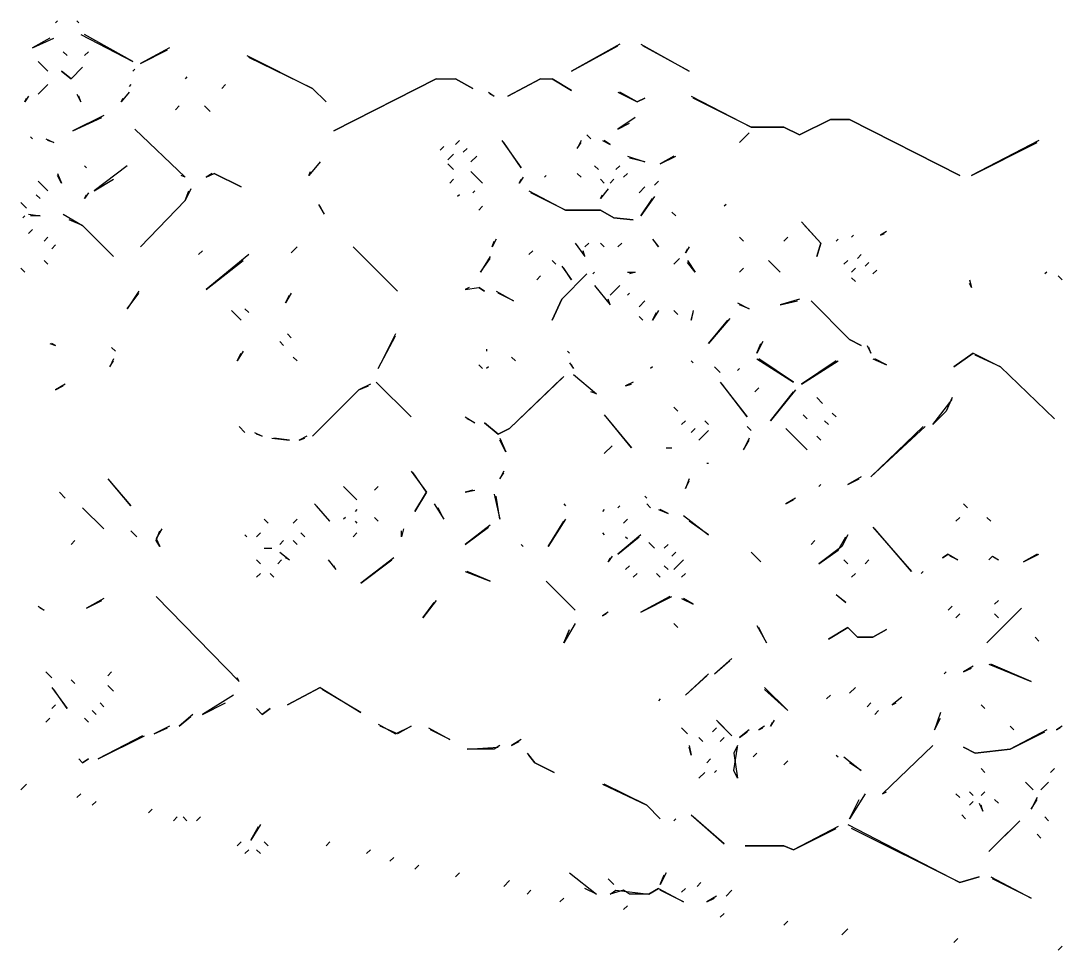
# Model space of a CAD drawing. Extents: x 1 to 2775, y -31 to 2075.
# Drawn here: x 1731.3 to 1821.2, y 1994.7 to 2074.8 of the extents above; entities that cross this region are included whole.
import ezdxf

# ---------------------------------------------------------------- set-up
doc = ezdxf.new("R2010")
doc.units = 0
doc.layers.add('LINEWORK', color=4, linetype='CONTINUOUS')

msp = doc.modelspace()

# ---------------------------------------------------------------- linework, layer by layer
at = {"layer": 'LINEWORK'}
for points in [[(1734.5, 2074.8333), (1734.3333, 2074.6667)], [(1736.1667, 2074.8333), (1736.3333, 2074.6667)], [(1736.5, 2073.6667), (1741, 2071.3333), (1736.8333, 2073.6667)], [(1733.8333, 2073.3333), (1732.3333, 2072.5), (1734.1667, 2073.3333)], [(1744.1667, 2072.5), (1741.6667, 2071.1667), (1744, 2072.3333)], [(1783, 2072.8333), (1778.8333, 2070.5), (1782.8333, 2072.6667)], [(1784.8333, 2072.8333), (1789, 2070.5), (1785, 2072.6667)], [(1735, 2072.1667), (1735.3333, 2071.8333)], [(1737.1667, 2072.1667), (1736.8333, 2071.8333)], [(1750.8333, 2071.8333), (1756.5, 2069), (1757.6667, 2067.8333), (1756.5, 2069), (1751, 2071.6667)], [(1732.8333, 2071.3333), (1733.6667, 2070.5)], [(1736.6667, 2070.8333), (1735.6667, 2069.8333), (1734.8333, 2070.5), (1735.6667, 2069.8333)], [(1741.1667, 2070.6667), (1741, 2070.5)], [(1745.6667, 2070), (1745.5, 2069.8333)], [(1767.1667, 2069.8333), (1758.3333, 2065.3333), (1767.1667, 2069.8333), (1768.8333, 2069.8333), (1770.3333, 2069), (1768.8333, 2069.8333)], [(1776.1667, 2069.8333), (1773.3333, 2068.3333), (1776.1667, 2069.8333), (1777.1667, 2069.8333), (1778.8333, 2068.8333), (1777.1667, 2069.8333)], [(1733.6667, 2069.3333), (1732.8333, 2068.5)], [(1740.8333, 2069.3333), (1740.6667, 2069.1667)], [(1749, 2069.3333), (1748.6667, 2069)], [(1732, 2068.3333), (1731.6667, 2067.8333), (1731.8333, 2068.1667)], [(1736.1667, 2068.5), (1736.5, 2067.8333), (1736.3333, 2068.3333)], [(1740.6667, 2068.6667), (1740, 2067.8333), (1740.1667, 2068.1667)], [(1771.6667, 2068.6667), (1772.1667, 2068.3333), (1771.8333, 2068.5)], [(1782.8333, 2068.6667), (1784.5, 2067.8333), (1785.1667, 2068.1667), (1784.5, 2067.8333), (1783, 2068.6667)], [(1789.1667, 2068.3333), (1794.3333, 2065.6667), (1797.1667, 2065.6667), (1798.5, 2065), (1801.1667, 2066.3333), (1802.8333, 2066.3333), (1812.3333, 2061.5), (1802.8333, 2066.3333), (1801.1667, 2066.3333), (1798.5, 2065), (1797.1667, 2065.6667), (1794.3333, 2065.6667), (1789.3333, 2068.1667)], [(1745, 2067.5), (1744.6667, 2067.1667)], [(1747.1667, 2067.5), (1747.6667, 2067)], [(1738.5, 2066.6667), (1735.8333, 2065.3333), (1738.3333, 2066.5)], [(1784.3333, 2066.5), (1782.8333, 2065.5), (1783.8333, 2066)], [(1741.1667, 2065.5), (1745.5, 2061.3333), (1745.1667, 2061.5)], [(1732.1667, 2064.8333), (1732.3333, 2064.6667)], [(1733.5, 2064.6667), (1734.1667, 2064.3333), (1733.6667, 2064.5)], [(1769.1667, 2064.5), (1768.8333, 2064.1667)], [(1772.8333, 2064.5), (1774.5, 2062.1667), (1773, 2064.3333)], [(1779.6667, 2064.5), (1779.3333, 2063.8333), (1779.6667, 2064.3333)], [(1780.1667, 2065), (1780.5, 2064.6667)], [(1781.5, 2064.5), (1782.1667, 2064.1667), (1781.6667, 2064.5)], [(1794.1667, 2065.1667), (1793.3333, 2064.3333)], [(1819.1667, 2064.5), (1813.3333, 2061.5), (1819, 2064.3333)], [(1767.8333, 2064), (1767.5, 2063.6667)], [(1769.8333, 2063.8333), (1769.5, 2063.5)], [(1757.1667, 2062.6667), (1756.1667, 2061.5), (1756.3333, 2061.8333)], [(1768.6667, 2063.3333), (1768.1667, 2062.8333)], [(1770.6667, 2063.1667), (1770.1667, 2062.6667)], [(1783.6667, 2063.1667), (1785.1667, 2062.6667), (1783.8333, 2063)], [(1787.6667, 2063.1667), (1786.5, 2062.5), (1787.8333, 2063.1667)], [(1736.8333, 2062.3333), (1737, 2062.1667)], [(1740.5, 2062.3333), (1737.6667, 2060.1667), (1739.3333, 2061.1667)], [(1768.1667, 2062.5), (1768.6667, 2062)], [(1770.1667, 2061.8333), (1771.1667, 2060.8333)], [(1780.8333, 2062.3333), (1781.1667, 2062)], [(1783, 2062.3333), (1782.6667, 2062)], [(1732.8333, 2061), (1733.6667, 2060.1667)], [(1734.5, 2061.6667), (1734.8333, 2060.8333), (1734.5, 2061.5)], [(1747.8333, 2061.6667), (1747.3333, 2061.3333), (1748, 2061.6667), (1750.3333, 2060.5), (1748, 2061.6667)], [(1768.6667, 2061.1667), (1768.3333, 2060.8333)], [(1774.6667, 2061.3333), (1774.3333, 2060.8333), (1774.5, 2061.1667)], [(1776.6667, 2061.5), (1776.5, 2061.3333)], [(1779.3333, 2061.6667), (1779.6667, 2061.3333)], [(1781.3333, 2061.1667), (1781.6667, 2060.8333)], [(1782.5, 2061.1667), (1782.1667, 2060.8333)], [(1783.6667, 2061.6667), (1783.3333, 2061.3333)], [(1786.3333, 2061), (1786, 2060.6667)], [(1737.1667, 2060), (1736.8333, 2059.5), (1737, 2059.8333)], [(1746, 2060.3333), (1745.5, 2059.3333), (1741.6667, 2055.3333), (1745.5, 2059.3333), (1745.8333, 2060.1667)], [(1770.5, 2060.1667), (1770.3333, 2060)], [(1775.1667, 2060.1667), (1778.3333, 2058.5), (1781.3333, 2058.5), (1782.5, 2057.8333), (1784.1667, 2057.6667), (1782.5, 2057.8333), (1781.3333, 2058.5), (1778.3333, 2058.5), (1775.3333, 2060)], [(1782, 2060.3333), (1781.3333, 2059.5), (1781.5, 2059.8333)], [(1785.1667, 2060.5), (1784.6667, 2060)], [(1731.3333, 2059.1667), (1731.8333, 2058.6667)], [(1732.6667, 2059.8333), (1733, 2059.5)], [(1757, 2059), (1757.5, 2058.1667), (1757.1667, 2058.8333)], [(1769.1667, 2059.8333), (1769, 2059.6667)], [(1786, 2059.6667), (1784.8333, 2058), (1785.8333, 2059.5)], [(1792.1667, 2059), (1792, 2058.8333)], [(1732, 2058.1667), (1733, 2058), (1732.1667, 2058)], [(1735, 2058.1667), (1736.6667, 2057.1667), (1739.3333, 2054.5), (1736.6667, 2057.1667), (1735.5, 2057.6667)], [(1771.1667, 2058.8333), (1770.8333, 2058.5)], [(1787.5, 2058.3333), (1787.8333, 2058)], [(1731.6667, 2058), (1731.5, 2057.8333)], [(1798.6667, 2057.5), (1800.3333, 2055.6667), (1800, 2054.5), (1800.3333, 2055.6667), (1798.8333, 2057.3333)], [(1732.3333, 2056.8333), (1732, 2056.5)], [(1803.1667, 2056.3333), (1803, 2056.1667)], [(1806, 2056.6667), (1805.5, 2056.3333), (1805.8333, 2056.5)], [(1733.6667, 2056.1667), (1733.3333, 2055.8333)], [(1734.3333, 2055.5), (1734, 2055.1667)], [(1772.3333, 2056), (1772, 2055.3333), (1772.1667, 2055.8333)], [(1779.1667, 2055.6667), (1780, 2054.5), (1779.8333, 2055)], [(1780.3333, 2055.6667), (1780, 2055.3333)], [(1781.3333, 2055.6667), (1781.6667, 2055.3333)], [(1783.1667, 2055.6667), (1782.8333, 2055.3333)], [(1785.8333, 2056), (1786.3333, 2055.3333), (1786, 2055.8333)], [(1793.3333, 2056.1667), (1793.6667, 2055.8333)], [(1797.5, 2056.1667), (1797.1667, 2055.8333)], [(1801.8333, 2056), (1801.6667, 2055.8333)], [(1747, 2055), (1746.6667, 2054.6667)], [(1751, 2054.6667), (1747.3333, 2051.6667), (1750.5, 2054.1667)], [(1755.1667, 2055.3333), (1754.6667, 2054.8333)], [(1760, 2055.3333), (1763.8333, 2051.5)], [(1771.8333, 2054.5), (1771, 2053.1667), (1771.8333, 2054.3333)], [(1775.5, 2055), (1775.1667, 2054.6667)], [(1789, 2055.3333), (1788.6667, 2054.8333), (1788.8333, 2055.1667)], [(1803.8333, 2054.6667), (1803.5, 2054.3333)], [(1733.3333, 2054.1667), (1733.6667, 2053.8333)], [(1777.1667, 2054.1667), (1777.5, 2053.8333)], [(1778, 2053.6667), (1778.8333, 2052.5), (1778.1667, 2053.5)], [(1788.1667, 2054.3333), (1787.6667, 2053.8333)], [(1788.8333, 2054.1667), (1789.5, 2053.1667), (1788.8333, 2054)], [(1795.8333, 2054.1667), (1796.8333, 2053.1667)], [(1802.6667, 2054.1667), (1802.3333, 2053.8333)], [(1804.5, 2054), (1804.1667, 2053.6667)], [(1731.3333, 2053.5), (1731.6667, 2053.1667)], [(1776.1667, 2052.8333), (1775.8333, 2052.5)], [(1780.1667, 2053), (1778, 2050.8333), (1777.1667, 2049), (1778, 2050.8333)], [(1780.8333, 2053.1667), (1780.6667, 2053)], [(1783.6667, 2053.1667), (1784.3333, 2053.1667), (1783.8333, 2053)], [(1793.6667, 2053.5), (1793.3333, 2053.1667)], [(1803.3333, 2053.5), (1803, 2053.1667)], [(1805.1667, 2053.3333), (1804.8333, 2053)], [(1819.8333, 2053.1667), (1819.6667, 2053)], [(1820.8333, 2052.8333), (1821.1667, 2052.5)], [(1770, 2051.8333), (1769.6667, 2051.6667), (1770.8333, 2051.8333), (1771.3333, 2051.5), (1770.8333, 2051.8333)], [(1780.8333, 2052), (1782.1667, 2050.3333), (1782, 2050.8333)], [(1783, 2052), (1782.1667, 2051.1667)], [(1803, 2052.6667), (1803.3333, 2052.3333)], [(1813.1667, 2052.5), (1813.3333, 2051.8333), (1813.1667, 2052.1667)], [(1741.5, 2051.5), (1740.5, 2050), (1741.5, 2051.3333)], [(1754.6667, 2051.3333), (1754.1667, 2050.5), (1754.5, 2051.1667)], [(1772.3333, 2051.5), (1773.8333, 2050.6667), (1772.5, 2051.3333)], [(1783.8333, 2051.3333), (1783.6667, 2051.1667)], [(1750.6667, 2050), (1751, 2049.6667)], [(1785.1667, 2050.6667), (1784.6667, 2050.1667)], [(1793.1667, 2050.5), (1794.1667, 2050), (1793.3333, 2050.3333)], [(1798.5, 2050.8333), (1796.8333, 2050.3333), (1798.3333, 2050.6667)], [(1799.5, 2050.6667), (1802.8333, 2047.3333), (1803.8333, 2046.8333), (1802.8333, 2047.3333)], [(1749.5, 2049.8333), (1750.3333, 2049)], [(1784.6667, 2049.3333), (1785, 2049)], [(1786.3333, 2049.8333), (1785.8333, 2049), (1786.1667, 2049.6667)], [(1787.6667, 2049.8333), (1788, 2049.5)], [(1789.3333, 2049.8333), (1789.1667, 2049), (1789.3333, 2049.6667)], [(1792.5, 2049.1667), (1790.6667, 2047), (1792.3333, 2049)], [(1754.3333, 2047.8333), (1754.6667, 2047.5)], [(1763.6667, 2047.8333), (1762.1667, 2044.8333), (1763.6667, 2047.6667)], [(1733.8333, 2047), (1734.3333, 2046.8333), (1734, 2047)], [(1739.1667, 2046.6667), (1739.5, 2046.3333)], [(1753.6667, 2047.1667), (1754, 2046.8333)], [(1771.5, 2046.5), (1771.5, 2046.3333)], [(1795.3333, 2047.1667), (1794.8333, 2046.1667), (1795.1667, 2047)], [(1804.3333, 2046.8333), (1804.6667, 2046.1667), (1804.5, 2046.6667)], [(1739.3333, 2045.6667), (1739, 2045), (1739.3333, 2045.5)], [(1750.5, 2046.3333), (1750, 2045.5), (1750.3333, 2046.1667)], [(1754.8333, 2045.8333), (1755.1667, 2045.5)], [(1773.6667, 2045.8333), (1774, 2045.5)], [(1778.5, 2046.3333), (1778.6667, 2046.1667)], [(1794.8333, 2045.6667), (1798, 2043.6667), (1795, 2045.6667)], [(1804.8333, 2045.6667), (1806, 2045.1667), (1805, 2045.6667)], [(1813.5, 2046.1667), (1811.8333, 2045), (1813.5, 2046.1667), (1815.8333, 2045), (1820.5, 2040.5), (1815.8333, 2045), (1813.6667, 2046)], [(1770.8333, 2045.1667), (1771.1667, 2044.8333)], [(1771.6667, 2045), (1771.5, 2044.8333)], [(1778.6667, 2045.3333), (1779, 2044.8333), (1778.8333, 2045.1667)], [(1785.8333, 2045), (1785.6667, 2044.8333)], [(1789.1667, 2045.5), (1789.3333, 2045.3333)], [(1791.1667, 2045), (1791.6667, 2044.5)], [(1793.3333, 2044.8333), (1793.1667, 2044.6667)], [(1801.6667, 2045.5), (1798.6667, 2043.5), (1801.8333, 2045.5)], [(1778.1667, 2044.1667), (1773.5, 2039.6667), (1772.5, 2039.1667), (1771.3333, 2040.1667), (1772.5, 2039.1667), (1773.5, 2039.6667), (1778, 2044)], [(1779, 2044.3333), (1781, 2042.6667), (1780.5, 2042.8333)], [(1735.1667, 2043.5), (1734.3333, 2043), (1735, 2043.3333)], [(1761.5, 2043.5), (1760.5, 2043), (1756.5, 2039), (1760.5, 2043), (1761.3333, 2043.3333)], [(1762, 2043.6667), (1765, 2040.6667)], [(1784.1667, 2043.6667), (1783.5, 2043.3333), (1784, 2043.5)], [(1791.6667, 2043.6667), (1794, 2040.6667), (1791.8333, 2043.5)], [(1795, 2043.1667), (1794.6667, 2042.8333)], [(1798.1667, 2043), (1796, 2040.3333), (1798, 2042.8333)], [(1800, 2042.3333), (1800.5, 2041.8333)], [(1811.6667, 2042.3333), (1811.1667, 2041.1667), (1810, 2040), (1811.6667, 2042.1667)], [(1787.6667, 2041.5), (1788, 2041.1667)], [(1769.6667, 2040.6667), (1770.5, 2040.1667), (1769.8333, 2040.5)], [(1781.6667, 2040.8333), (1784, 2038), (1781.8333, 2040.6667)], [(1788.6667, 2040.3333), (1788.3333, 2040)], [(1790.3333, 2040.3333), (1790.6667, 2040)], [(1798.8333, 2040.8333), (1799.1667, 2040.5)], [(1800.6667, 2040.3333), (1801, 2040)], [(1801.3333, 2041), (1801.6667, 2040.6667)], [(1750.1667, 2039.8333), (1750.6667, 2039.3333)], [(1751.5, 2039.3333), (1752.1667, 2039), (1751.6667, 2039.1667)], [(1789.5, 2039.6667), (1789.1667, 2039.3333)], [(1790.6667, 2039.5), (1789.8333, 2038.6667)], [(1794, 2039.8333), (1794.3333, 2039.5)], [(1797.3333, 2039.6667), (1799.1667, 2037.8333)], [(1809.1667, 2039.8333), (1804.6667, 2035.5), (1809.3333, 2039.8333)], [(1753, 2038.8333), (1754.5, 2038.6667), (1753.1667, 2038.8333)], [(1756, 2039), (1755.3333, 2038.6667), (1755.8333, 2038.8333)], [(1772.6667, 2038.8333), (1773.1667, 2037.6667), (1772.6667, 2038.6667)], [(1794.1667, 2038.8333), (1793.6667, 2037.8333), (1794.1667, 2038.6667)], [(1800, 2039), (1800.3333, 2038.6667)], [(1782.3333, 2038.1667), (1781.6667, 2037.5)], [(1787, 2038), (1787.5, 2038)], [(1790.5, 2036.6667), (1790.6667, 2036.6667)], [(1765, 2036), (1766.3333, 2034.1667), (1765.3333, 2032.5), (1766.3333, 2034.1667), (1765.1667, 2035.8333)], [(1773, 2036), (1772.6667, 2035.3333), (1773, 2035.8333)], [(1738.8333, 2035.3333), (1740.8333, 2033), (1739, 2035.1667)], [(1789, 2035.3333), (1788.6667, 2034.5), (1789, 2035.1667)], [(1800.3333, 2034.8333), (1800.1667, 2034.6667)], [(1803.8333, 2035.5), (1802.6667, 2034.8333), (1803.6667, 2035.3333)], [(1734.6667, 2034.1667), (1735.1667, 2033.6667)], [(1759.1667, 2034.6667), (1760.3333, 2033.5)], [(1762.1667, 2034.6667), (1761.8333, 2034.3333)], [(1770.3333, 2034.3333), (1769.6667, 2034.1667), (1770.5, 2034.3333)], [(1772.1667, 2034), (1772.6667, 2031.8333), (1772.3333, 2033.8333)], [(1785.1667, 2033.8333), (1785.3333, 2033.6667)], [(1756.6667, 2033.1667), (1758, 2031.6667), (1756.8333, 2033)], [(1767, 2033.1667), (1767.8333, 2031.8333), (1767.3333, 2032.8333)], [(1778.1667, 2033.1667), (1778.3333, 2033)], [(1783, 2033), (1782.8333, 2032.8333)], [(1785.3333, 2033.1667), (1785.6667, 2032.8333)], [(1798.1667, 2033.6667), (1797.3333, 2033.1667), (1798, 2033.5)], [(1812.6667, 2033.1667), (1813, 2032.8333)], [(1736.6667, 2032.8333), (1738.5, 2031)], [(1760.3333, 2032.6667), (1760.1667, 2032.5)], [(1781.6667, 2032.6667), (1781.5, 2032.5)], [(1786.3333, 2032.6667), (1787.1667, 2032.3333), (1786.5, 2032.6667)], [(1788.5, 2032.1667), (1790.6667, 2030.5), (1789, 2031.6667)], [(1752.3333, 2031.8333), (1752.6667, 2031.5)], [(1755.1667, 2031.8333), (1754.8333, 2031.5)], [(1759.3333, 2032), (1759.1667, 2031.8333)], [(1760.1667, 2031.6667), (1760.3333, 2031.5)], [(1761.8333, 2032), (1762.1667, 2031.6667)], [(1771.8333, 2031.3333), (1769.6667, 2029.6667), (1771.6667, 2031.1667)], [(1778.3333, 2031.8333), (1776.8333, 2029.5), (1778.1667, 2031.6667)], [(1783.6667, 2031.8333), (1783.3333, 2031.5)], [(1804.8333, 2031.1667), (1808.1667, 2027.3333), (1805, 2031)], [(1812.3333, 2032), (1812, 2031.6667)], [(1814.6667, 2032), (1815, 2031.6667)], [(1740.8333, 2030.8333), (1741.3333, 2030.3333)], [(1743.5, 2031), (1743, 2030.1667), (1743.3333, 2029.5), (1743, 2030), (1743.3333, 2030.8333)], [(1750.6667, 2030.5), (1750.8333, 2030.3333)], [(1752, 2030.6667), (1751.6667, 2030.3333)], [(1755.5, 2030.6667), (1755.8333, 2030.3333)], [(1760.3333, 2030.6667), (1760, 2030.3333)], [(1764.3333, 2031), (1764.1667, 2030.3333), (1764.1667, 2030.8333)], [(1781.5, 2030.6667), (1781.6667, 2030.5)], [(1784.8333, 2030.5), (1782.8333, 2028.8333), (1784.6667, 2030.3333)], [(1783.5, 2030.3333), (1783.6667, 2030.1667)], [(1802.6667, 2030.5), (1802.1667, 2029.5), (1800.1667, 2028), (1801.8333, 2029.1667), (1802.5, 2030.3333)], [(1736, 2030), (1735.6667, 2029.6667)], [(1754, 2030), (1753.6667, 2029.6667)], [(1754.8333, 2030), (1755.1667, 2029.6667)], [(1774.5, 2029.6667), (1774.6667, 2029.5)], [(1785.5, 2029.8333), (1786, 2029.3333)], [(1787.1667, 2029.6667), (1786.8333, 2029.3333)], [(1799.8333, 2030), (1799.5, 2029.6667)], [(1752.3333, 2029.3333), (1753, 2029.3333)], [(1753.6667, 2029), (1754.5, 2028.3333), (1754.1667, 2028.5)], [(1763.5, 2028.5), (1760.6667, 2026.3333), (1763.3333, 2028.3333)], [(1782.3333, 2028.6667), (1782, 2028.1667), (1782.1667, 2028.5)], [(1787.8333, 2029), (1787.5, 2028.6667)], [(1794.3333, 2029), (1795.1667, 2028.1667)], [(1811.3333, 2028.8333), (1810.8333, 2028.5), (1811.3333, 2028.8333), (1812.1667, 2028.3333), (1811.5, 2028.6667)], [(1815.1667, 2028.6667), (1814.8333, 2028.3333), (1815.1667, 2028.6667), (1815.6667, 2028.3333), (1815.3333, 2028.5)], [(1819, 2028.8333), (1817.8333, 2028.1667), (1819.1667, 2028.8333)], [(1751.6667, 2028.3333), (1752, 2028)], [(1753.8333, 2028.3333), (1753.5, 2028)], [(1757.8333, 2028.3333), (1758.5, 2027.5), (1758.3333, 2027.8333)], [(1783.8333, 2027.8333), (1783.5, 2027.5)], [(1786.8333, 2027.8333), (1787.1667, 2027.5)], [(1788.5, 2028.3333), (1787.6667, 2027.5)], [(1802.3333, 2028.3333), (1802.6667, 2028)], [(1804.5, 2028.3333), (1804.1667, 2028)], [(1752, 2027.1667), (1751.6667, 2026.8333)], [(1752.8333, 2027.1667), (1753.1667, 2026.8333)], [(1769.6667, 2027.3333), (1771.8333, 2026.5), (1769.8333, 2027.3333)], [(1784.5, 2027.1667), (1784.1667, 2026.8333)], [(1786.1667, 2027.1667), (1786.5, 2026.8333)], [(1788.6667, 2027.1667), (1788.3333, 2026.8333)], [(1803.3333, 2027.1667), (1803, 2026.8333)], [(1809.1667, 2027.3333), (1809, 2027.1667)], [(1776.6667, 2026.5), (1779.1667, 2024)], [(1738.5, 2025), (1737, 2024.1667), (1738.3333, 2024.8333)], [(1743, 2025.1667), (1750.1667, 2017.8333), (1750, 2018.1667)], [(1787.3333, 2025.1667), (1784.8333, 2023.8333), (1787.5, 2025.1667)], [(1788.3333, 2025), (1789.3333, 2024.5), (1788.5, 2025)], [(1801.6667, 2025.3333), (1802.5, 2024.6667), (1801.8333, 2025.1667)], [(1732.8333, 2024.3333), (1733.3333, 2024), (1733, 2024.1667)], [(1767.1667, 2024.8333), (1766, 2023.3333), (1767, 2024.6667)], [(1811.6667, 2024.3333), (1811.3333, 2024)], [(1817.6667, 2024.1667), (1814.6667, 2021.1667), (1817.1667, 2023.6667)], [(1815.6667, 2024.8333), (1815.3333, 2024.5)], [(1782, 2023.8333), (1781.5, 2023.5), (1781.8333, 2023.6667)], [(1812.3333, 2023.6667), (1812, 2023.3333)], [(1815.3333, 2023.6667), (1815.6667, 2023.3333)], [(1779.1667, 2022.8333), (1778.1667, 2021.1667), (1778.6667, 2022.3333)], [(1787.6667, 2022.8333), (1788, 2022.5)], [(1794.8333, 2022.6667), (1795.6667, 2021.1667), (1795, 2022.5)], [(1802.6667, 2022.5), (1801, 2021.5), (1802.6667, 2022.5), (1803.5, 2021.6667), (1804.8333, 2021.6667), (1806, 2022.3333), (1804.8333, 2021.6667), (1803.5, 2021.6667)], [(1818.8333, 2021.6667), (1819.1667, 2021.3333)], [(1792.6667, 2019.8333), (1791.1667, 2018.5), (1792.5, 2019.6667)], [(1733.5, 2018.6667), (1734, 2018.1667)], [(1739.1667, 2018.6667), (1738.8333, 2018.3333)], [(1811.1667, 2018.6667), (1811, 2018.5)], [(1813.5, 2019.1667), (1812.6667, 2018.6667), (1813.3333, 2019)], [(1814.8333, 2019.3333), (1818.5, 2017.8333), (1815, 2019.3333)], [(1735.6667, 2018), (1736, 2017.6667)], [(1790.6667, 2018.5), (1788.6667, 2016.6667), (1790.5, 2018.3333)], [(1734, 2017.3333), (1735.3333, 2015.5), (1734.1667, 2017.1667)], [(1738.8333, 2017.5), (1739.3333, 2017)], [(1757.1667, 2017.3333), (1754.3333, 2015.8333), (1757.1667, 2017.3333), (1760.6667, 2015.1667), (1757.3333, 2017.1667)], [(1795.5, 2017.3333), (1797.5, 2015.3333), (1795.5, 2017.1667)], [(1803.3333, 2017.3333), (1802.8333, 2016.8333)], [(1738.1667, 2016), (1738.5, 2015.6667)], [(1749.6667, 2016.6667), (1747, 2015), (1749, 2016)], [(1786.5, 2016.3333), (1786.3333, 2016.1667)], [(1801.1667, 2016.6667), (1800.8333, 2016.3333)], [(1804.6667, 2016), (1804.3333, 2015.6667)], [(1807.3333, 2016.5), (1806.5, 2015.8333), (1806.8333, 2016)], [(1734.3333, 2015.8333), (1734, 2015.5)], [(1737.5, 2015.3333), (1737.8333, 2015)], [(1746.1667, 2015), (1745, 2014), (1746, 2014.8333)], [(1751.6667, 2015.5), (1752.1667, 2015), (1752.8333, 2015.5), (1752.1667, 2015)], [(1805.3333, 2015.3333), (1805, 2015)], [(1810.6667, 2015.1667), (1810.1667, 2013.6667), (1810.6667, 2014.6667)], [(1814.1667, 2015.8333), (1814.5, 2015.5)], [(1733.8333, 2014.6667), (1733.5, 2014.3333)], [(1736.8333, 2014.6667), (1737.1667, 2014.3333)], [(1762.1667, 2014.1667), (1763.6667, 2013.3333), (1765, 2014), (1763.8333, 2013.3333), (1762.3333, 2014)], [(1791.3333, 2014.5), (1792.6667, 2013.1667), (1791.5, 2014.3333)], [(1796.3333, 2014.5), (1796, 2014), (1796.1667, 2014.3333)], [(1741.8333, 2013.1667), (1738, 2011.1667), (1742, 2013.1667)], [(1744.1667, 2014), (1742.8333, 2013.3333), (1744, 2013.8333)], [(1766.5, 2013.8333), (1768.3333, 2012.8333), (1766.6667, 2013.6667)], [(1788.3333, 2013.8333), (1788.8333, 2013.3333)], [(1791.3333, 2013.8333), (1791, 2013.5)], [(1794.1667, 2013.6667), (1793.3333, 2013), (1794, 2013.5)], [(1795.5, 2014), (1795, 2013.6667), (1795.3333, 2013.8333)], [(1819.8333, 2013.6667), (1816.6667, 2012), (1813.6667, 2011.6667), (1812.6667, 2012.1667), (1813.6667, 2011.6667), (1816.6667, 2012), (1819.6667, 2013.5)], [(1816.6667, 2014), (1817, 2013.6667)], [(1821.1667, 2014), (1820.6667, 2013.6667), (1821, 2013.8333)], [(1772.6667, 2012.3333), (1772.1667, 2012), (1769.8333, 2012), (1772.5, 2012.1667)], [(1774.5, 2012.8333), (1773.6667, 2012.3333), (1774.3333, 2012.6667)], [(1789, 2012.3333), (1789.1667, 2011.5), (1789, 2012.1667)], [(1789.8333, 2013), (1790.1667, 2012.6667)], [(1792, 2013), (1791.6667, 2012.6667)], [(1793.1667, 2012.3333), (1792.8333, 2011.6667), (1793.1667, 2009.5), (1792.8333, 2010.1667), (1793.1667, 2012.1667)], [(1810, 2012.3333), (1805.6667, 2008.1667), (1806, 2008.3333)], [(1775, 2011.6667), (1775.6667, 2010.8333), (1777.3333, 2010), (1775.6667, 2010.8333), (1775.1667, 2011.5)], [(1794.8333, 2011.6667), (1794.5, 2011.3333)], [(1801.6667, 2011.5), (1801.8333, 2011.3333)], [(1736.3333, 2011.1667), (1736.6667, 2010.8333), (1737.1667, 2011.1667), (1736.6667, 2010.8333)], [(1790.8333, 2011.1667), (1790.5, 2010.8333)], [(1797.5, 2011), (1797.1667, 2010.6667)], [(1802.3333, 2011.3333), (1803.8333, 2010.1667), (1802.8333, 2010.8333)], [(1790.3333, 2010), (1789.8333, 2009.5)], [(1791.3333, 2010.1667), (1791.1667, 2010)], [(1814.1667, 2010.3333), (1814.5, 2010)], [(1820.5, 2010.3333), (1820.1667, 2010)], [(1731.8333, 2009), (1731.3333, 2008.5)], [(1781.5, 2009), (1785.3333, 2007.1667), (1786.5, 2006), (1785.3333, 2007.1667), (1781.6667, 2009)], [(1818, 2009.1667), (1818.6667, 2008.5)], [(1820, 2009.1667), (1819.3333, 2008.5)], [(1736.5, 2008.1667), (1736.1667, 2007.8333)], [(1804.1667, 2008.1667), (1802.8333, 2006), (1803.6667, 2007.6667)], [(1812, 2008.1667), (1812.3333, 2007.8333)], [(1813.1667, 2008.3333), (1813.5, 2008)], [(1814.5, 2008.3333), (1814.1667, 2008)], [(1819, 2007.8333), (1818.5, 2006.8333), (1819, 2007.6667)], [(1737.8333, 2007.5), (1737.5, 2007.1667)], [(1813.5, 2007.5), (1813.1667, 2007.1667)], [(1814, 2007.3333), (1814.3333, 2006.6667), (1814.1667, 2007.1667)], [(1815.3333, 2007.6667), (1815.6667, 2007.3333)], [(1742.6667, 2006.8333), (1742.3333, 2006.5)], [(1744.8333, 2006.1667), (1744.5, 2005.8333)], [(1745.3333, 2006.1667), (1745.6667, 2005.8333)], [(1746.8333, 2006.1667), (1746.5, 2005.8333)], [(1787.8333, 2006), (1787.6667, 2005.8333)], [(1789.1667, 2006.3333), (1792, 2003.8333), (1789.3333, 2006.1667)], [(1812.5, 2006.3333), (1812.8333, 2006)], [(1819.6667, 2006.1667), (1820, 2005.8333)], [(1752, 2005.5), (1751.1667, 2004.1667), (1751.8333, 2005.3333)], [(1801.8333, 2005.3333), (1798, 2003.3333), (1797.1667, 2003.6667), (1793.8333, 2003.6667), (1797.1667, 2003.6667), (1798, 2003.3333), (1801.6667, 2005.1667)], [(1802.6667, 2005.5), (1812.3333, 2000.5), (1814, 2001), (1812.3333, 2000.5), (1803, 2005.1667)], [(1817.5, 2005.8333), (1814.8333, 2003.1667), (1816.5, 2004.8333)], [(1819, 2004.6667), (1819.3333, 2004.3333)], [(1750.3333, 2004), (1750, 2003.6667)], [(1751, 2003.3333), (1750.6667, 2003)], [(1751.6667, 2003.3333), (1752, 2003)], [(1752.3333, 2004), (1752.6667, 2003.6667)], [(1758, 2004), (1757.6667, 2003.6667)], [(1761.5, 2003.3333), (1761.1667, 2003)], [(1763.5, 2002.6667), (1763.1667, 2002.3333)], [(1765.6667, 2002), (1765.3333, 2001.6667)], [(1769.1667, 2001.3333), (1768.8333, 2001)], [(1773.5, 2000.6667), (1773, 2000.1667)], [(1778.6667, 2001.3333), (1781, 1999.5), (1780, 2000)], [(1782, 2000.8333), (1782.5, 2000.3333)], [(1787, 2001.3333), (1786.5, 2000.3333), (1786.8333, 2001.1667)], [(1815, 2001), (1818.5, 1999.1667), (1815.1667, 2000.8333)], [(1775.3333, 1999.8333), (1775, 1999.5)], [(1786.3333, 2000), (1785.5, 1999.5), (1783.8333, 1999.5), (1783.3333, 1999.8333), (1782.1667, 1999.5), (1782.6667, 1999.8333), (1785.5, 1999.5), (1786.3333, 2000), (1788.5, 1998.8333), (1786.5, 1999.8333)], [(1788.6667, 2000), (1788.3333, 1999.6667)], [(1790, 2000.5), (1789.6667, 2000.1667)], [(1792.6667, 1999.8333), (1792.1667, 1999.3333)], [(1778.1667, 1999.1667), (1777.8333, 1998.8333)], [(1791.3333, 1999.3333), (1790.5, 1998.8333), (1791.1667, 1999.1667)], [(1783.6667, 1998.5), (1783.3333, 1998.1667)], [(1792, 1997.8333), (1791.6667, 1997.5)], [(1797.5, 1997.1667), (1797.1667, 1996.8333)], [(1802.6667, 1996.5), (1802.1667, 1996)], [(1812.1667, 1995.6667), (1811.8333, 1995.3333)], [(1821.1667, 1995), (1820.8333, 1994.6667)]]:
    msp.add_lwpolyline(points, dxfattribs=at)

doc.saveas('drawing.dxf')
